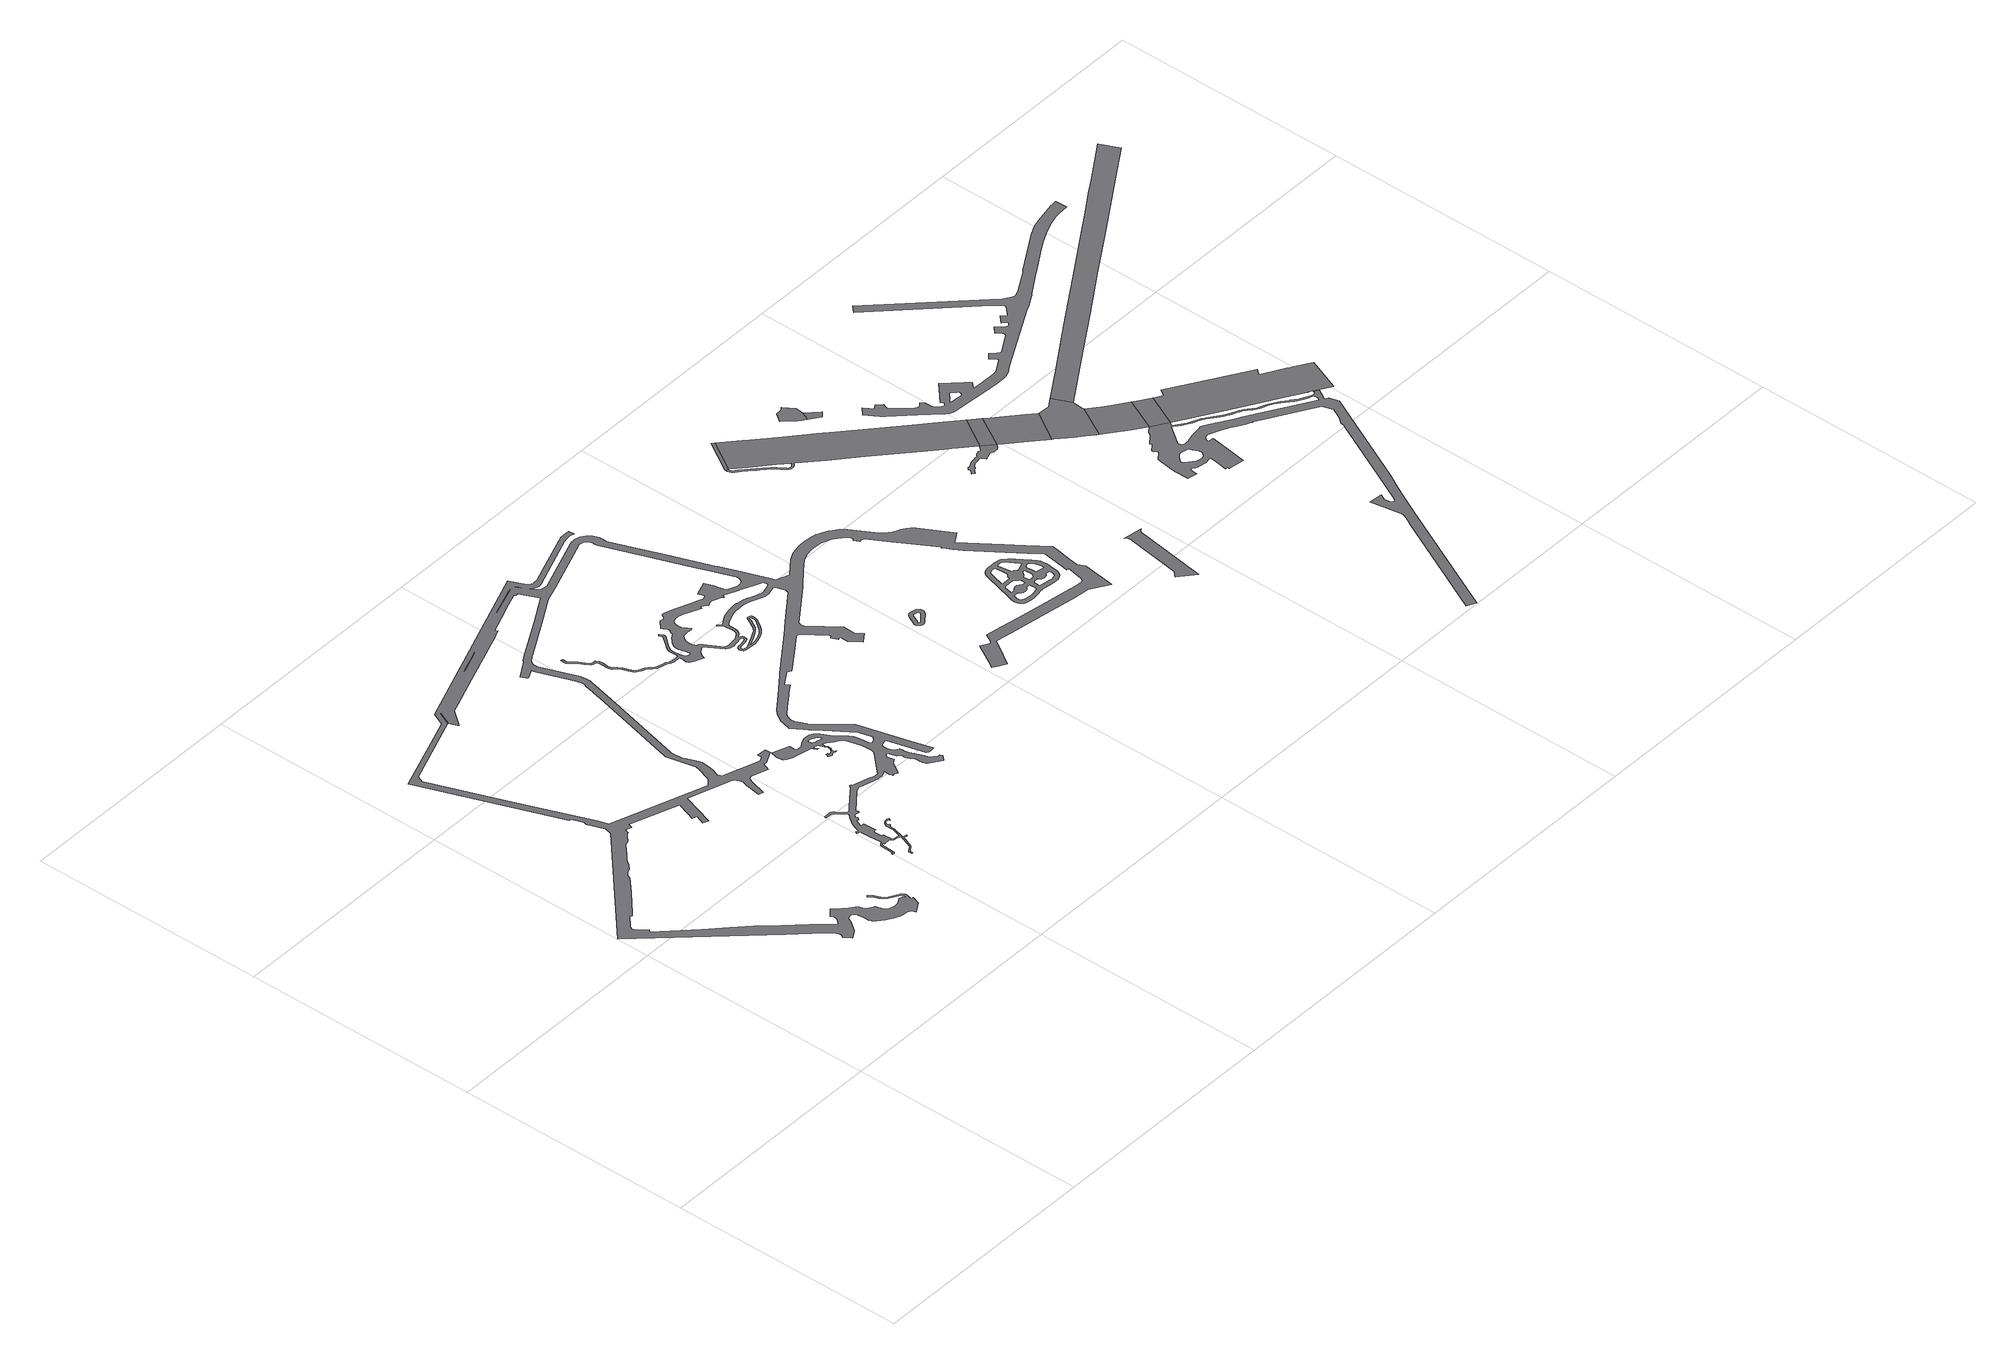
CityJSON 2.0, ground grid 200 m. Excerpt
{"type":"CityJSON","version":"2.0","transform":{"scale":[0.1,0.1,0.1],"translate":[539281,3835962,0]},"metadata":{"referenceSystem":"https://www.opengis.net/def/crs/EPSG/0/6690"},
"CityObjects":{
"road1":{"type":"Road","attributes":{"RoadStructureAttribute.sectionType":"1"},"geometry":[{"type":"MultiSurface","lod":"1","boundaries":[[[0,1,2,3,4,5,6,7,8,9,10,11,12,13,14,15,16,17,18,19,20,21,22,23,24,25,26,27,28,29,30,31,32,33,34,35,36,37,38,39,40,41,42,43,44,45,46,47,48,49,50,51,52,53,54,55,56,57,58,59,60,61,62,63,64,65,66,67,68,69,70,71,72,73,74,75,76,77,78,79,80,81,82,83,84,85,86,87,88,89,90,91,92,93,94,95,96,97,98,99,100,101,102,103,104,105,106,107,108,109,110,111,112,113,114,115,116,117,118,119,120,121,122,123,124,125,126,127,128,129,130,131,132,133,134,135,136,137,138,139,140,141,142,143,144,145,146,147,148,149,150,151,152,153,154,155,156,157,158,159,160,161,162,163,164,165,166,167,168,169,170,171,172,173,174,175,176,177,178,179,180,181,182,183,184,185,186,187,188,189,190,191,192,193,194,195,196,197,198,199,200,201,202,203,204,205,206,207,208,209,210,211,212,213,214,215,216,217,218,219,220,221,222,223,224,225,226,227,228,229,230,231,232,233,234,235,236,237,238,239,240,241,242,243,244,245,246,247,248,249,250,251,252,253,254,255,256,257,258,259,260,261,262,263,264,265,266,267,268,269,270,271,272,273,274,275,276,277,278,279,280,281,282,283,284,285,286,287,288,289,290,291,292,293,294,295,296,297,298,299,300,301,302,303,304,305,306,307,308,309,310,311,312,313,314,315,316,317,318,319,320,321,322,323,324,325,326,327,328,329,330,331,332,333,334,335,336,337,338,339,340,341,342,343,344,345,346,347,348,349,350,351,352,353,354,355,356,357,358,359,360,361,362,363,364,365,366,367,368,369,370,371,372,373,374,375,376,377,378,379,380,381,382,383,384,385,386,387,388,389,390,391,392,393,394,395,396,397,398,399,400,401,402,403,404,405,406,407,408,409,410,411,412,413,414,415,416,417,418,419,420,421,422,423,424,425,426,427,428,429,430,431,432,433,434,435,436,437,438,439,440,441,442,443,444,445,446,447,448,449,450,451,452,453,454,455,456,457,458,459,460,461,462,463,464,465,466,467,468,469,470,471,472,473,474,475,476,477,478,479,480,481,482,483,484,485,486,487,488,489,490,491,492,493,494,495,496,497,498,499,500,501,502,503,504,505,506,507,508,509,510,511,512,513,514,515,516,517,518,519,520,521,522,523,524,525,526,527,528,529,530,531,532,533,534,535,536,537,538,539,540,541,542,543,544,545,546,547,548,549,550,551,552,553,554,555,556,557,558,559,560,561,562,563,564,565,566,567,568,569,570,571,572,573,574,575,576,577,578,579,580,581,582,583,584,585,586,587,588,589,590,591,592,593,594,595,596,597,598,599,600,601,602,603,604,605,606,607,608,609,610,611,612,613,614,615,616,617,618,619,620,621,622,623,624,625,626,627,628,629,630,631,632,633,634,635,636,637,638,639,640,641,642,643,644,645,646,647,648,649,650,651,652,653,654,655,656,657,658,659,660,661,662,663,664,665,666,667,668,669,670,671,672,673,674,675,676,677,678,679,680,681,682,683,684,685,686,687,688,689,690,691,692,693,694,695,696,697,698,699,700,701,702,703,704,705,706,707,708,709,710,711,712,713,714,715,716,717,718,719,720,721,722,723,724,725,726,727,728,729,730,731,732,733,734,735,736,737,738,739,740,741,742,743,744,745,746,747,748,749,750,751,752,753,754,755,756,757,758,759,760,761,762,763,764,765,766,767,768,769,770,771,772,773,774,775,776,777,778,779,780,781,782,783,784,785,786,787,788,789,790,791,792,793,794,795,796,797,798,799,800,801,802,803,804,805,806,807,808,809,810,811,812,813,814,815,816,817,818,819,820,821,822,823,824,825,826,827,828,829,830,831,832,833,834,835,836,837,838,839,840,841,842,843,844,845,846,847,848,849,850,851,852,853,854,855,856,857,858,859,860,861,862,863,864,865,866,867,868,869,870,871,872,873,874,875,876,877,878,879,880,881,882,883,884,885,886,887,888,889,890,891,892,893,894,895,896,897,898,899,900,901,902,903,904,905,906,907,908,909,910,911,912,913,914,915,916,917,918,919,920,921,922,923,924,925,926,927,928,929,930,931,932,933,934,935,936,937,938,939,940,941,942,943,944,945,946,947,948,949,950,951,952,953,954,955,956,957,958,959,960,961,962,963,964,965,966,967,968,969,970,971,972,973,974,975,976,977,978,979,980,981,982,983,984,985,986,987,988,989,990,991,992,993,994,995,996,997,998,999,1000,1001,1002,1003,1004,1005,1006,1007,1008,1009,1010,1011,1012,1013,1014,1015,1016,1017],[1018,1019,1017],[1020,1021,1022,1023],[1024,1025,1026,1027,1028,1029],[1030,1031,1032,1033,1034,1035,1036,1037],[1038,1039,1040,1041,1042,1043,1044,1045,1046,1047,1048,1049,1050,1051,1052,1053],[1054,1055,1056,1057,1058,1059,1060,1061,1062,1063,1064,1065,1066,1067,1068,1069,1070,1071,1072,1073,1074,1075,1076,1077,1078,1079,1080,1081,1082],[1083,1084,1085,1086,1087,1088,1089,1090,1091,1092,1093,1094,1095,1096,1097,1098,1099,1100,1101,1102,1103,1104,1105,1106,1107,1108,1109,1110,1111,1112,1113,1114,1115,1116,1117,1118,1119,1120,1121,1122,1123,1124,1125,1126,1127,1128,1129,1130,1131,1132,1133,1134,1135,1136,1137,1138,1139,1140,1141,1142,1143,1144,1145,1146,1147,1148,1149,1150,1151,1152,1153,1154,1155,1156,1157,1158,1159,1160,1161],[1162,1163,1164,1165,1166,1167,1168,1169,1170,1171,1172,1173,1174,1175,1176,1177,1178,1179,1180,1181,1182,1183,1184,1185,1186,1187,1188,1189,1190,1191,1192,1193,1194,1195,1196,1197,1198,1199,1200,1201,1202,1203,1204,1205,1206,1207,1208,1209,1210,1211,1212,1213]]]}]},
"road2":{"type":"Road","geometry":[{"type":"MultiSurface","lod":"1","boundaries":[[[1214,1215,1216,1217,1218,1219,1220,1221,1222,1223,1224,1225,1226,1227,1228,1229,1230,1231,1232,1233,1234,1235,1236,1237,1238,1239,1240,1241,1242,1243,1244,1245,1246,1247,1248,1249,1250,1251,1252,1253],[1254,1255,1256,1257,1258,1259,1260,1261,1262,1263,1264,1265,1266,1267,1268,1269,1270,1271,1272,1273,1274,1275,1276,1277,1278,1279,1280,1281,1282,1283,1284,1285,1286,1287,1288,1289,1290,1291,1292]]]}]},
"road3":{"type":"Road","geometry":[{"type":"MultiSurface","lod":"1","boundaries":[[[1293,1294,1295,1296,1297,1298,1299,1300,1301,1302,1303,1304,1305,1306,1307,1308,1309,1310,1311,1312,1313,1314,1315,1316,1317,1318,1319,1320,1321,1322,1323,1324,1325,1326,1327,1328,1329,1330,1331,1332,1333,1334,1335,1336,1337,1338,1339,1340,1341,1342,1343,1344,1345,1346,1347,1348,1349,1350,1351],[1352,1353,1354,1355,1356,1357,1358,1359,1360,1361,1362,1363,1364,1365,1366,1367,1368,1369,1370,1371,1372,1373,1374,1375],[1376,1377,1378,1379,1380,1381,1382,1383,1384,1385,1386,1387,1388,1389,1390,1391,1392,1393],[1394,1395,1396,1397,1398,1399,1400,1401,1402,1403,1404,1405,1406,1407,1408,1409,1410,1411,1412,1413,1414,1415,1416,1417,1418,1419,1420,1421,1422,1423,1424,1425,1426],[1427,1428,1429,1430,1431,1432,1433,1434,1435,1436,1437,1438,1439,1440,1441,1442,1443,1444,1445,1446,1447,1448,1449,1450,1451,1452,1453,1454,1455,1456,1457,1458,1459,1460],[1461,1462,1463,1464,1465,1466,1467,1468,1469,1470,1471,1472,1473,1474,1475,1476,1477,1478,1479,1480,1481,1482,1483,1484,1485,1486,1487,1488,1489,1490,1491,1492,1493,1494,1495,1496],[1497,1498,1499,1500,1501,1502,1503,1504,1505,1506,1507,1508,1509,1510,1511,1512,1513,1514,1515,1516,1517,1518,1519,1520,1521,1522],[1523,1524,1525,1526,1527,1528,1529,1530,1531,1532,1533,1534,1535,1536,1537,1538,1539,1540,1541,1542,1543,1544,1545]]]}]},
"road4":{"type":"Road","geometry":[{"type":"MultiSurface","lod":"1","boundaries":[[[1546,1547,1548,1549,1550]]]}]},
"road5":{"type":"Road","attributes":{"RoadStructureAttribute.sectionType":"1"},"geometry":[{"type":"MultiSurface","lod":"1","boundaries":[[[1551,1552,1553,1554,1555,1556,1557,1558,1559,1560,1561,1562,1563,1564,1565,1566,1567,1568,1569,1570]]]}]},
"road6":{"type":"Road","attributes":{"RoadStructureAttribute.sectionType":"1"},"geometry":[{"type":"MultiSurface","lod":"1","boundaries":[[[1548,1571,1572,1573,1574,1575,1576,1577,1578,1579,1580,1581,1582,1583,1584,1585,1586,1587,1588,1589,1590,1591,1592,1593,1594,1595,1596,1597,1598,1599,1600,1601,1602,1603,1604,1605,1606,1607,1608,1609,1610,1611,1612,1613,1614,1615,1616,1617,1550,1549],[1618,1619,1620,1621,1622,1623,1624,1625,1626,1627,1628,1629,1630,1631,1632,1633,1634,1635,1636,1637,1638,1639,1640,1641,1642,1643,1644,1645,1646,1647,1648,1549]]]}]},
"road7":{"type":"Road","geometry":[{"type":"MultiSurface","lod":"1","boundaries":[[[1649,1650,1651,1652,1653,1654,1655,1656,1657]]]}]},
"road8":{"type":"Road","attributes":{"RoadStructureAttribute.sectionType":"1"},"geometry":[{"type":"MultiSurface","lod":"1","boundaries":[[[1658,1659,1656,1655]]]}]},
"road9":{"type":"Road","geometry":[{"type":"MultiSurface","lod":"1","boundaries":[[[1607,1660,1661,1662,1663,1664,1665,1666,1667,1668,1669,1670,1671,1672,1673,1674,1675,1676,1677,1678,1679,1680,1681,1682,1683,1684,1685,1686,1687,1688,1689,1690,1691,1692,1693,1694,1695,1696,1697,1698,1699,1700,1701,1702,1703,1704,1705,1706,1707,1708,1709,1710,1711,1712,1713,1714,1715,1716,1717,1718,1719,1720,1721,1722,1723,1724,1725]]]}]},
"road10":{"type":"Road","geometry":[{"type":"MultiSurface","lod":"1","boundaries":[[[1608,1607,1725,1726]]]}]},
"road11":{"type":"Road","attributes":{"RoadStructureAttribute.sectionType":"1"},"geometry":[{"type":"MultiSurface","lod":"1","boundaries":[[[1727,1728,1729,1726,1725,1730,1731,1732,1733]]]}]},
"road12":{"type":"Road","geometry":[{"type":"MultiSurface","lod":"1","boundaries":[[[1734,1735,1736,1733,1732,1737,1738,1739,1740,1741,1742,1743,1744]]]}]},
"road13":{"type":"Road","attributes":{"RoadStructureAttribute.sectionType":"1"},"geometry":[{"type":"MultiSurface","lod":"1","boundaries":[[[1745,1746,1747,1748,1749,1750,1751,1752,1753,1754,1755,1756,1757,1758,1759,1760,1761,1762,1763,1764,1765,1766,1767,1768,1769,1770,1771,1772,1773,1774,1775,1776,1777,1778,1779,1780,1781,1782,1783,1784,1785,1786,1787,1788,1789,1790,1791,1792,1793,1794,1795,1796,1797,1798,1799,1800,1801,1802,1803,1804,1805,1806,1807,1808,1809,1810,1811,1812,1813,1814,1815,1816,1817,1818,1819,1820,1821,1822,1823,1824,1825,1826,1827,1828,1829,1830,1831,1832,1833,1834,1835,1836,1837,1838,1839,1840,1841,1842,1843,1844,1845,1846,1847,1848,1849,1850,1851,1852,1853,1854,1855,1856,1857,1858,1859,1860,1861,1862,1863,1864,1865,1866,1867,1868,1869,1870,1871,1872,1873,1874,1875,1876,1877,1878,1879,1880,1881,1882,1883,1884,1885,1886,1887,1888,1889,1890,1891,1892,1893,1894,1895,1896,1897,1898,1899,1900,1901,1902,1903,1904,1905,1906,1907,1908,1909,1910,1911,1912,1913,1914,1915],[1916,1917,1918,1919,1920,1921,1922,1923,1924,1925,1926,1927,1928,1929,1930,1931,1932,1933,1934,1935,1936,1937,1938,1939,1940,1941,1942,1943,1944,1945,1946,1947,1948,1949,1950,1951,1952,1953,1954,1955,1956,1957,1958,1959,1960,1961,1962,1963,1964,1965,1966,1967,1968,1969],[1970,1971,1972,1973,1974,1975,1976,1977,1978,1979,1980,1981,1982,1983,1984,1985,1986,1987,1988,1989,1990,1991,1992,1993,1994,1995,1996,1997,1998,1999,2000,2001,2002,2003,2004,2005,2006,2007,2008,2009,2010,2011,2012,2013,2014,2015,2016,2017,2018,2019,2020,2021,2022,2023,2024,2025,2026,2027,2028,2029,2030,2031,2032,2033,2034,2035,2036]]]}]},
"road14":{"type":"Road","geometry":[{"type":"MultiSurface","lod":"1","boundaries":[[[2037,2038,2039,2040,2041,1742,1741,2042,2043,2044,1745,2045]]]}]},
"road15":{"type":"Road","geometry":[{"type":"MultiSurface","lod":"1","boundaries":[[[2046,2045,1745,1915,2047]]]}]},
"road16":{"type":"Road","attributes":{"RoadStructureAttribute.sectionType":"1"},"geometry":[{"type":"MultiSurface","lod":"1","boundaries":[[[2048,2049,2050,2051,2052,2053,2054,2055,2056,2047,1915,2057,2058,2059,2060,2061,2062,2063,2064,2065,2066,2067,2068]]]}]},
"road17":{"type":"Road","attributes":{"RoadStructureAttribute.sectionType":"1"},"geometry":[{"type":"MultiSurface","lod":"1","boundaries":[[[2069,2070,2071,2072,2073,2074,2075,2076,2077,2078,2079,2080,2081,2082,2083,2084,2085,2086,2087,2088,2089,2090,2091,2092,2093,2094,2095,2096,2097,2098,2099,2100,2101,2102,2103,2104,2105,2106,2107,2108,2109,2110,2111,2112,2113,2114,2115,2116,2117,2118,2119,2120,2121,2122,2123,2124,2125,2126,2127,2128,2129,2130,2131,2132,2133,2134,2135,2136,2137,2138,2139,2140,2141,2142,2143,2144,2145,2146,2147,2148,2149,2150,2151,2152,2153,2154,2155,2156,2157,2158,2159,2160,2161,2162,2163,2164,2165,2166,2167,2168,2169,2170,2171,2172,2173,2174,2175,2176,2177,2178,2179,2180,2181,2182,2183,2184,2185,2186,2187,2188,2189,2190,2191,2192,2193,2194,2195,2196,2197,2198,2199,2200,2201,2202],[2203,2204,2205,2206,2207,2208,2209,2210,2211,2212,2213,2214,2215,2216,2217,2218,2219]]]}]},
"road18":{"type":"Road","attributes":{"RoadStructureAttribute.sectionType":"1"},"geometry":[{"type":"MultiSurface","lod":"1","boundaries":[[[2220,2221,2222,2223,2224,2225,2226,2227,2228,1734,1744,2229,2230,2231,2232,2233,2234]]]}]}
},
"vertices":[
[2598,5277,0],[2608,5270,0],[2617,5264,0],[2628,5260,0],[2640,5256,0],[2650,5254,0],[2662,5255,0],[2682,5261,0],[2874,5333,0],[3147,5437,0],[3176,5446,0],[3194,5448,0],[3222,5449,0],[3259,5441,0],[3256,5487,0],[3226,5491,0],[3190,5490,0],[3167,5487,0],[3133,5476,0],[2859,5372,0],[2696,5311,0],[2666,5307,0],[2651,5307,0],[2637,5311,0],[2627,5317,0],[2616,5326,0],[2608,5338,0],[2552,5467,0],[1074,4902,0],[1026,4796,0],[966,4774,0],[816,4717,0],[362,4545,0],[794,3404,0],[815,3398,0],[848,3306,0],[839,3282,0],[889,3142,0],[876,3084,0],[7,2285,0],[822,1402,0],[950,1262,0],[1051,1152,0],[1059,1144,0],[1070,1126,0],[1075,1106,0],[1072,1085,0],[1062,1067,0],[1104,1005,0],[1164,1044,0],[1173,1053,0],[1177,1059,0],[1179,1062,0],[1227,1125,0],[1233,1135,0],[1245,1163,0],[1255,1174,0],[1279,1181,0],[1291,1179,0],[1311,1164,0],[1322,1143,0],[1327,1092,0],[1331,1043,0],[1332,1042,0],[1339,1022,0],[1356,997,0],[1406,958,0],[1466,924,0],[1512,902,0],[1537,897,0],[1577,896,0],[1607,878,0],[1616,845,0],[1702,901,0],[1729,968,0],[1722,969,0],[1711,973,0],[1709,979,0],[1717,999,0],[1720,1025,0],[1721,1028,0],[1716,1038,0],[1711,1047,0],[1704,1055,0],[1695,1062,0],[1693,1063,0],[1673,1075,0],[1606,1112,0],[1577,1150,0],[1555,1203,0],[1534,1233,0],[1521,1224,0],[1543,1193,0],[1562,1147,0],[1599,1098,0],[1688,1049,0],[1694,1044,0],[1697,1041,0],[1699,1038,0],[1701,1030,0],[1701,1027,0],[1698,1005,0],[1685,1029,0],[1655,1038,0],[1620,1017,0],[1605,1009,0],[1572,1004,0],[1524,1017,0],[1505,1032,0],[1494,1048,0],[1482,1088,0],[1475,1111,0],[1452,1123,0],[1418,1145,0],[1416,1147,0],[1406,1160,0],[1393,1195,0],[1379,1213,0],[1340,1240,0],[1305,1276,0],[1247,1340,0],[1181,1284,0],[1196,1266,0],[1195,1228,0],[1156,1186,0],[1020,1334,0],[948,1412,0],[885,1481,0],[749,1629,0],[624,1751,0],[480,1892,0],[217,2162,0],[231,2177,0],[199,2213,0],[183,2230,0],[174,2239,0],[168,2246,0],[164,2254,0],[162,2262,0],[161,2271,0],[161,2280,0],[163,2288,0],[166,2296,0],[171,2304,0],[177,2310,0],[259,2386,0],[272,2372,0],[404,2489,0],[434,2518,0],[465,2546,0],[584,2658,0],[596,2685,0],[623,2711,0],[652,2720,0],[696,2761,0],[708,2788,0],[741,2819,0],[771,2845,0],[800,2873,0],[852,2921,0],[881,2930,0],[933,2978,0],[947,2991,0],[959,2989,0],[972,3029,0],[1023,3012,0],[1035,3048,0],[1437,2912,0],[1402,2808,0],[1382,2745,0],[1418,2731,0],[1390,2654,0],[1434,2638,0],[1527,2918,0],[1886,2799,0],[1904,2793,0],[1919,2758,0],[1927,2729,0],[1913,2684,0],[1891,2554,0],[1930,2545,0],[1965,2669,0],[1979,2714,0],[2009,2730,0],[2149,2684,0],[2176,2747,0],[2195,2741,0],[2301,2795,0],[2301,2810,0],[2301,2839,0],[2238,2844,0],[2226,2845,0],[2225,2810,0],[2182,2786,0],[1881,2886,0],[1865,2921,0],[1886,2983,0],[1895,3031,0],[1902,3064,0],[1902,3094,0],[1900,3109,0],[1897,3122,0],[1861,3216,0],[1847,3239,0],[1841,3323,0],[1842,3338,0],[1926,3672,0],[2020,4052,0],[2075,4274,0],[2080,4293,0],[2080,4329,0],[2077,4360,0],[2074,4381,0],[1960,4678,0],[1955,4691,0],[1955,4707,0],[1958,4726,0],[1968,4748,0],[1976,4758,0],[2003,4778,0],[2345,4971,0],[2581,5110,0],[2712,5156,0],[3182,5333,0],[3186,5335,0],[3200,5335,0],[3226,5328,0],[3250,5310,0],[3263,5289,0],[3268,5272,0],[3268,5249,0],[3269,5225,0],[3323,5085,0],[3417,4837,0],[3422,4825,0],[3527,4547,0],[3583,4399,0],[3587,4387,0],[3644,4240,0],[3644,4232,0],[3644,4228,0],[3642,4215,0],[3636,4200,0],[3620,4181,0],[3597,4171,0],[3574,4171,0],[3506,4198,0],[3479,4216,0],[3471,4251,0],[3468,4280,0],[3466,4288,0],[3462,4313,0],[3436,4376,0],[3316,4332,0],[3334,4285,0],[3328,4273,0],[3315,4269,0],[3302,4269,0],[3276,4274,0],[3254,4283,0],[3216,4298,0],[3084,4352,0],[2996,4378,0],[2989,4378,0],[2977,4375,0],[2967,4360,0],[2961,4348,0],[2950,4340,0],[2941,4338,0],[2914,4340,0],[2852,4286,0],[2863,4267,0],[2876,4251,0],[2880,4239,0],[2877,4224,0],[2866,4205,0],[2863,4190,0],[2860,4180,0],[2825,4157,0],[2798,4133,0],[2784,4119,0],[2765,4090,0],[2757,4066,0],[2757,4036,0],[2770,3994,0],[2778,3951,0],[2775,3940,0],[2769,3937,0],[2742,3942,0],[2729,3961,0],[2719,3995,0],[2713,4038,0],[2713,4069,0],[2718,4085,0],[2740,4118,0],[2758,4140,0],[2807,4200,0],[2812,4224,0],[2795,4254,0],[2780,4245,0],[2793,4221,0],[2790,4208,0],[2738,4144,0],[2725,4128,0],[2701,4093,0],[2695,4072,0],[2695,4037,0],[2701,3992,0],[2671,3988,0],[2634,3988,0],[2611,3996,0],[2587,4013,0],[2556,4019,0],[2504,4036,0],[2482,4049,0],[2464,4071,0],[2443,4087,0],[2410,4099,0],[2382,4119,0],[2370,4133,0],[2356,4165,0],[2341,4207,0],[2330,4224,0],[2320,4242,0],[2296,4268,0],[2288,4285,0],[2285,4302,0],[2288,4322,0],[2290,4344,0],[2291,4363,0],[2288,4386,0],[2273,4408,0],[2240,4412,0],[2232,4416,0],[2207,4453,0],[2184,4498,0],[2162,4528,0],[2138,4552,0],[2135,4556,0],[2134,4566,0],[2136,4600,0],[2118,4600,0],[2116,4567,0],[2117,4549,0],[2124,4540,0],[2148,4517,0],[2169,4488,0],[2192,4444,0],[2220,4402,0],[2235,4395,0],[2263,4391,0],[2271,4379,0],[2273,4362,0],[2272,4345,0],[2270,4324,0],[2267,4301,0],[2271,4280,0],[2281,4258,0],[2305,4231,0],[2307,4229,0],[2324,4199,0],[2339,4158,0],[2354,4124,0],[2370,4105,0],[2401,4083,0],[2435,4071,0],[2451,4058,0],[2470,4035,0],[2497,4019,0],[2551,4002,0],[2580,3996,0],[2602,3980,0],[2631,3970,0],[2671,3970,0],[2691,3970,0],[2695,3940,0],[2693,3934,0],[2691,3932,0],[2685,3919,0],[2683,3905,0],[2694,3884,0],[2723,3866,0],[2804,3835,0],[2806,3844,0],[2811,3863,0],[2821,3880,0],[2838,3899,0],[2862,3914,0],[2884,3921,0],[2891,3920,0],[2976,3782,0],[2995,3771,0],[3009,3763,0],[3025,3760,0],[3044,3760,0],[3066,3764,0],[3081,3767,0],[3130,3777,0],[3147,3772,0],[3149,3765,0],[3148,3754,0],[3141,3748,0],[3118,3739,0],[3088,3735,0],[3065,3733,0],[3051,3727,0],[3043,3723,0],[3034,3704,0],[3035,3687,0],[3045,3670,0],[3067,3665,0],[3097,3661,0],[3129,3660,0],[3158,3660,0],[3187,3664,0],[3216,3673,0],[3222,3675,0],[3246,3685,0],[3250,3687,0],[3273,3700,0],[3277,3703,0],[3279,3704,0],[3292,3713,0],[3309,3728,0],[3341,3771,0],[3373,3820,0],[3382,3845,0],[3381,3859,0],[3380,3877,0],[3374,3882,0],[3364,3890,0],[3341,3888,0],[3331,3871,0],[3322,3846,0],[3300,3811,0],[3282,3781,0],[3262,3762,0],[3243,3751,0],[3234,3746,0],[3192,3723,0],[3092,3679,0],[3070,3683,0],[3056,3686,0],[3053,3693,0],[3052,3700,0],[3056,3709,0],[3069,3715,0],[3090,3717,0],[3123,3721,0],[3151,3733,0],[3162,3742,0],[3166,3752,0],[3167,3767,0],[3164,3778,0],[3157,3788,0],[3142,3793,0],[3138,3799,0],[3143,3805,0],[3157,3812,0],[3176,3829,0],[3188,3847,0],[3191,3860,0],[3193,3876,0],[3194,3908,0],[3193,3928,0],[3196,3939,0],[3203,3945,0],[3205,3947,0],[3227,3960,0],[3258,3974,0],[3302,3990,0],[3348,3999,0],[3389,4001,0],[3415,4004,0],[3444,4002,0],[3463,3999,0],[3464,3999,0],[3499,3987,0],[3533,3973,0],[3588,3951,0],[3607,3944,0],[3624,3944,0],[3647,3945,0],[3707,3962,0],[3710,3963,0],[3717,3961,0],[3731,3952,0],[3756,3884,0],[3756,3872,0],[3747,3847,0],[3535,3689,0],[3436,3615,0],[3424,3606,0],[3372,3567,0],[3257,3483,0],[3019,3309,0],[2998,3293,0],[2824,3161,0],[2694,3063,0],[2665,3033,0],[2617,2956,0],[2610,2927,0],[2593,2862,0],[2656,2773,0],[2664,2763,0],[2676,2745,0],[2702,2708,0],[2883,2454,0],[2913,2343,0],[2882,2314,0],[2857,2305,0],[2846,2315,0],[2843,2330,0],[2836,2370,0],[2828,2420,0],[2821,2453,0],[2803,2488,0],[2735,2567,0],[2686,2656,0],[2662,2688,0],[2647,2696,0],[2639,2701,0],[2631,2706,0],[2595,2708,0],[2571,2707,0],[2527,2687,0],[2524,2685,0],[2491,2665,0],[2467,2664,0],[2455,2665,0],[2442,2684,0],[2441,2696,0],[2443,2729,0],[2303,2782,0],[2292,2730,0],[2293,2700,0],[2300,2670,0],[2317,2653,0],[2358,2634,0],[2508,2604,0],[2530,2599,0],[2528,2593,0],[2532,2581,0],[2542,2558,0],[2559,2558,0],[2547,2586,0],[2550,2594,0],[2573,2589,0],[2577,2588,0],[2584,2584,0],[2602,2538,0],[2613,2520,0],[2612,2492,0],[2591,2467,0],[2571,2458,0],[2558,2458,0],[2558,2472,0],[2545,2472,0],[2545,2458,0],[2540,2458,0],[2535,2453,0],[2541,2441,0],[2563,2434,0],[2583,2447,0],[2600,2446,0],[2609,2441,0],[2616,2439,0],[2620,2441,0],[2619,2446,0],[2614,2445,0],[2612,2446,0],[2608,2449,0],[2604,2471,0],[2617,2487,0],[2619,2524,0],[2609,2542,0],[2615,2570,0],[2642,2557,0],[2690,2521,0],[2717,2501,0],[2743,2479,0],[2752,2457,0],[2761,2433,0],[2783,2343,0],[2790,2286,0],[2790,2259,0],[2788,2239,0],[2779,2224,0],[2658,2096,0],[2622,2055,0],[2611,2052,0],[2600,2051,0],[2590,2051,0],[2579,2053,0],[2551,2064,0],[2432,2100,0],[2419,2104,0],[2401,2104,0],[2401,2119,0],[2391,2122,0],[2361,2090,0],[2349,2083,0],[2338,2075,0],[2195,1961,0],[2172,1942,0],[2160,1939,0],[2155,1939,0],[2149,1942,0],[2145,1946,0],[2093,2012,0],[2086,2019,0],[2080,2025,0],[2074,2029,0],[2066,2033,0],[2004,2033,0],[2004,2015,0],[2055,2014,0],[2061,2013,0],[2066,2011,0],[2070,2007,0],[2077,1999,0],[2138,1920,0],[2137,1915,0],[2117,1892,0],[2104,1877,0],[2091,1858,0],[2079,1839,0],[2068,1818,0],[2059,1797,0],[2052,1775,0],[2046,1753,0],[2043,1750,0],[2039,1748,0],[2019,1751,0],[2015,1733,0],[2030,1730,0],[2039,1727,0],[2042,1721,0],[2046,1632,0],[2051,1549,0],[2051,1535,0],[2043,1534,0],[2036,1533,0],[2031,1530,0],[2026,1526,0],[2023,1520,0],[2021,1514,0],[2015,1409,0],[2013,1402,0],[2011,1400,0],[2008,1400,0],[2002,1401,0],[1999,1388,0],[2011,1388,0],[2016,1389,0],[2020,1392,0],[2023,1397,0],[2024,1402,0],[2031,1513,0],[2032,1517,0],[2035,1521,0],[2039,1523,0],[2043,1524,0],[2051,1525,0],[2053,1510,0],[2113,1512,0],[2114,1504,0],[2119,1495,0],[2124,1492,0],[2129,1490,0],[2178,1480,0],[2181,1478,0],[2184,1475,0],[2186,1472,0],[2186,1468,0],[2183,1450,0],[2180,1438,0],[2145,1355,0],[2100,1324,0],[2098,1322,0],[2096,1319,0],[2096,1315,0],[2097,1290,0],[2107,1292,0],[2106,1309,0],[2107,1312,0],[2108,1315,0],[2111,1318,0],[2149,1345,0],[2153,1349,0],[2156,1353,0],[2189,1431,0],[2192,1448,0],[2225,1442,0],[2229,1454,0],[2194,1461,0],[2201,1486,0],[2220,1550,0],[2223,1565,0],[2223,1581,0],[2222,1597,0],[2224,1602,0],[2228,1607,0],[2232,1611,0],[2243,1617,0],[2243,1622,0],[2234,1629,0],[2231,1633,0],[2230,1638,0],[2230,1643,0],[2231,1648,0],[2236,1654,0],[2242,1659,0],[2250,1663,0],[2257,1664,0],[2275,1662,0],[2278,1650,0],[2289,1669,0],[2275,1673,0],[2266,1674,0],[2257,1673,0],[2249,1672,0],[2241,1668,0],[2233,1664,0],[2227,1658,0],[2221,1648,0],[2216,1636,0],[2213,1624,0],[2212,1612,0],[2213,1596,0],[2213,1581,0],[2213,1567,0],[2210,1553,0],[2194,1496,0],[2192,1493,0],[2189,1490,0],[2186,1489,0],[2182,1489,0],[2133,1499,0],[2129,1501,0],[2126,1505,0],[2125,1513,0],[2121,1582,0],[2108,1582,0],[2105,1648,0],[2105,1652,0],[2110,1657,0],[2114,1658,0],[2129,1659,0],[2124,1765,0],[2104,1764,0],[2097,1766,0],[2095,1770,0],[2095,1777,0],[2118,1826,0],[2120,1829,0],[2128,1831,0],[2131,1829,0],[2139,1824,0],[2153,1849,0],[2146,1854,0],[2145,1858,0],[2147,1866,0],[2159,1882,0],[2168,1885,0],[2201,1874,0],[2208,1894,0],[2194,1899,0],[2368,2038,0],[2381,2046,0],[2403,2055,0],[2416,2058,0],[2424,2057,0],[2539,2022,0],[2576,2014,0],[2589,2012,0],[2602,2012,0],[2615,2013,0],[2627,2016,0],[2639,2021,0],[2651,2026,0],[2662,2033,0],[2672,2042,0],[2665,2009,0],[2665,1998,0],[2666,1987,0],[2669,1976,0],[2673,1965,0],[2678,1956,0],[2683,1964,0],[2719,1944,0],[2776,2043,0],[2815,2067,0],[2802,2122,0],[2818,2145,0],[2836,2142,0],[2858,2074,0],[2877,2063,0],[2883,2044,0],[2885,2020,0],[2898,1984,0],[2913,1964,0],[2919,1942,0],[2919,1909,0],[2921,1889,0],[2935,1859,0],[2967,1833,0],[3035,1787,0],[3074,1827,0],[3065,1850,0],[3052,1850,0],[2999,1891,0],[2992,1906,0],[2984,1933,0],[2944,2036,0],[2937,2073,0],[2934,2095,0],[2930,2110,0],[2900,2132,0],[2882,2161,0],[2876,2185,0],[2874,2203,0],[2875,2218,0],[2877,2225,0],[2883,2235,0],[2892,2239,0],[2934,2251,0],[2937,2252,0],[2939,2244,0],[3022,1939,0],[3044,1928,0],[3066,1929,0],[3094,1932,0],[3045,2116,0],[2935,2531,0],[2719,2797,0],[2713,2809,0],[2696,2844,0],[2676,2886,0],[2675,2917,0],[2684,2950,0],[2701,2978,0],[2770,3028,0],[2874,3104,0],[2896,3120,0],[2970,3173,0],[2946,3206,0],[2947,3207,0],[3064,3281,0],[3095,3262,0],[3261,3381,0],[3410,3488,0],[3431,3488,0],[3449,3479,0],[3574,3308,0],[3575,3298,0],[3556,3286,0],[3583,3233,0],[3601,3243,0],[3607,3241,0],[3608,3235,0],[3607,3168,0],[3674,3082,0],[3749,3136,0],[3705,3197,0],[3710,3296,0],[3537,3524,0],[3532,3531,0],[3532,3536,0],[3533,3552,0],[3536,3560,0],[3537,3563,0],[3539,3570,0],[3862,3808,0],[4010,3928,0],[4098,3992,0],[4118,4002,0],[4139,4010,0],[4160,4017,0],[4181,4023,0],[4203,4027,0],[4225,4029,0],[4248,4030,0],[4270,4030,0],[4292,4028,0],[4314,4024,0],[4336,4019,0],[4357,4012,0],[4378,4004,0],[4385,4001,0],[4398,3994,0],[4417,3984,0],[4436,3971,0],[4453,3958,0],[4463,3949,0],[4470,3943,0],[4486,3927,0],[4500,3910,0],[4506,3898,0],[4506,3884,0],[4500,3872,0],[4494,3868,0],[4515,3821,0],[4523,3824,0],[4525,3825,0],[4532,3826,0],[4539,3827,0],[4546,3825,0],[4552,3822,0],[4558,3818,0],[4562,3812,0],[4643,3676,0],[4660,3647,0],[4843,3338,0],[4836,3334,0],[4844,3319,0],[4879,3258,0],[4919,3191,0],[5097,2948,0],[5192,2818,0],[5264,2719,0],[5258,2678,0],[5237,2542,0],[5229,2489,0],[5243,2487,0],[5249,2486,0],[5225,2352,0],[5215,2331,0],[5195,2319,0],[5134,2325,0],[5041,2339,0],[4857,2368,0],[4596,2409,0],[4437,2434,0],[4305,2455,0],[4268,2388,0],[4250,2378,0],[4180,2415,0],[4065,2218,0],[4051,2195,0],[4100,2166,0],[4152,2137,0],[4204,2217,0],[4290,2349,0],[4297,2359,0],[4305,2358,0],[4445,2335,0],[4761,2284,0],[4865,2270,0],[5034,2245,0],[5160,2227,0],[5313,2138,0],[5352,2413,0],[5322,2473,0],[5333,2547,0],[5353,2675,0],[5362,2733,0],[5243,2895,0],[5152,3019,0],[4946,3299,0],[5036,3354,0],[4886,3615,0],[4882,3623,0],[4864,3644,0],[4844,3663,0],[4827,3675,0],[4805,3687,0],[4783,3693,0],[4762,3705,0],[4740,3716,0],[4723,3730,0],[4706,3745,0],[4693,3759,0],[4675,3784,0],[4560,3980,0],[4548,3994,0],[4521,4024,0],[4488,4049,0],[4460,4070,0],[4425,4089,0],[4389,4104,0],[4373,4111,0],[4342,4118,0],[4336,4119,0],[4316,4123,0],[4284,4125,0],[4252,4127,0],[4211,4125,0],[4172,4121,0],[4137,4112,0],[4100,4101,0],[4069,4087,0],[4035,4068,0],[3905,3966,0],[3798,4007,0],[3784,4045,0],[3691,4293,0],[3643,4421,0],[3639,4430,0],[3525,4736,0],[3478,4862,0],[3453,4927,0],[3345,5211,0],[3345,5250,0],[3345,5254,0],[3343,5277,0],[3338,5296,0],[3325,5326,0],[3297,5362,0],[3261,5384,0],[3214,5396,0],[3174,5394,0],[3161,5389,0],[2691,5213,0],[2650,5216,0],[2627,5227,0],[2608,5246,0],[2585,5287,0],[2583,5289,0],[2584,5290,0],[2536,5379,0],[2536,5380,0],[2555,5341,0],[2542,5367,0],[1612,5062,0],[1578,5049,0],[1612,5063,0],[1706,5099,0],[1788,5130,0],[1706,5098,0],[2467,5382,0],[2421,5366,0],[2355,5342,0],[2337,5336,0],[2231,5298,0],[2337,5337,0],[2467,5383,0],[2492,5390,0],[2621,2657,0],[2624,2656,0],[2649,2641,0],[2662,2623,0],[2662,2613,0],[2655,2608,0],[2635,2614,0],[2614,2621,0],[2609,2622,0],[2602,2624,0],[2574,2633,0],[2571,2654,0],[2574,2661,0],[2577,2668,0],[2590,2669,0],[2601,2669,0],[3243,3731,0],[3247,3733,0],[3268,3745,0],[3273,3748,0],[3296,3769,0],[3315,3802,0],[3331,3826,0],[3338,3838,0],[3347,3864,0],[3352,3871,0],[3358,3872,0],[3362,3868,0],[3363,3858,0],[3364,3848,0],[3357,3828,0],[3326,3781,0],[3296,3740,0],[3281,3728,0],[3263,3715,0],[3261,3714,0],[3260,3713,0],[3249,3708,0],[3238,3701,0],[3237,3701,0],[3210,3690,0],[3183,3682,0],[3156,3678,0],[3133,3678,0],[3200,3706,0],[3560,4123,0],[3570,4119,0],[3663,4076,0],[3710,4057,0],[3719,4046,0],[3724,4034,0],[3724,4025,0],[3720,4014,0],[3695,4006,0],[3640,3990,0],[3623,3989,0],[3614,3989,0],[3604,3993,0],[3532,4022,0],[3514,4029,0],[3493,4036,0],[3473,4043,0],[3449,4046,0],[3419,4049,0],[3420,4053,0],[3391,4054,0],[3358,4054,0],[3326,4049,0],[3292,4039,0],[3253,4027,0],[3215,4008,0],[3196,3995,0],[3172,3978,0],[3158,3993,0],[3145,4008,0],[3130,3999,0],[3150,3972,0],[3164,3952,0],[3169,3889,0],[3169,3867,0],[3160,3844,0],[3142,3826,0],[3107,3808,0],[3081,3802,0],[3067,3799,0],[3028,3798,0],[2990,3804,0],[2898,3967,0],[2874,3967,0],[2867,3996,0],[2861,3997,0],[2860,4021,0],[2860,4036,0],[2862,4056,0],[2878,4081,0],[2897,4104,0],[2923,4108,0],[2948,4109,0],[2983,4103,0],[2999,4115,0],[2960,4180,0],[2954,4198,0],[2955,4224,0],[2962,4248,0],[2975,4263,0],[3010,4274,0],[3040,4275,0],[3075,4264,0],[3204,4207,0],[3213,4202,0],[3220,4223,0],[3233,4217,0],[3257,4207,0],[3267,4184,0],[3306,4200,0],[3324,4203,0],[3350,4193,0],[3358,4190,0],[3379,4182,0],[3401,4172,0],[3403,4162,0],[3414,4159,0],[3424,4182,0],[3531,4135,0],[2315,5023,0],[1970,4829,0],[1935,4803,0],[1930,4797,0],[1785,4707,0],[1815,4647,0],[1896,4688,0],[1896,4681,0],[1903,4658,0],[2015,4365,0],[2018,4352,0],[2020,4326,0],[2020,4301,0],[2016,4285,0],[1962,4066,0],[1868,3686,0],[1782,3347,0],[1781,3332,0],[1808,3217,0],[1837,3097,0],[1828,3068,0],[1787,2942,0],[1731,2898,0],[946,3162,0],[923,3239,0],[689,3850,0],[616,4036,0],[446,4485,0],[457,4510,0],[470,4538,0],[1062,4764,0],[1109,4876,0],[1110,4875,0],[1063,4763,0],[1095,4683,0],[1197,4815,0],[1278,4846,0],[1541,4947,0],[1579,4961,0],[1656,4991,0],[1731,5020,0],[1878,5076,0],[2018,5129,0],[2033,5135,0],[2080,5155,0],[2071,5178,0],[2203,5229,0],[2322,5274,0],[2455,5325,0],[2462,5308,0],[2488,5318,0],[2556,5164,0],
[4207,3013,0],[4202,3019,0],[4195,3024,0],[4188,3027,0],[4180,3030,0],[4150,3036,0],[4142,3037,0],[4134,3036,0],[4127,3034,0],[4120,3031,0],[4113,3027,0],[4108,3022,0],[4103,3015,0],[4101,3012,0],[4065,2940,0],[4063,2936,0],[4061,2929,0],[4060,2921,0],[4061,2914,0],[4063,2907,0],[4066,2900,0],[4070,2894,0],[4075,2889,0],[4081,2885,0],[4088,2882,0],[4095,2880,0],[4102,2879,0],[4110,2880,0],[4117,2882,0],[4123,2885,0],[4129,2889,0],[4201,2948,0],[4206,2953,0],[4211,2960,0],[4214,2967,0],[4217,2975,0],[4218,2983,0],[4217,2991,0],[4215,2999,0],[4212,3006,0],[4100,2914,0],[4099,2914,0],[4098,2915,0],[4097,2916,0],[4096,2917,0],[4095,2918,0],[4095,2919,0],[4095,2921,0],[4095,2922,0],[4096,2924,0],[4130,2994,0],[4131,2996,0],[4132,2998,0],[4134,2999,0],[4136,3000,0],[4138,3001,0],[4140,3002,0],[4142,3002,0],[4145,3001,0],[4169,2996,0],[4171,2995,0],[4173,2994,0],[4175,2993,0],[4177,2991,0],[4179,2988,0],[4180,2986,0],[4180,2984,0],[4180,2981,0],[4180,2978,0],[4179,2976,0],[4178,2974,0],[4176,2972,0],[4175,2970,0],[4107,2915,0],[4106,2914,0],[4105,2914,0],[4104,2913,0],[4102,2913,0],[4101,2913,0],
[4727,2603,0],[4718,2573,0],[4717,2565,0],[4716,2552,0],[4716,2544,0],[4718,2531,0],[4721,2519,0],[4728,2502,0],[4737,2488,0],[4744,2481,0],[4747,2478,0],[4757,2473,0],[4776,2469,0],[4800,2465,0],[4815,2463,0],[4834,2463,0],[4849,2465,0],[4853,2465,0],[4884,2469,0],[4926,2478,0],[4951,2480,0],[4962,2481,0],[4973,2480,0],[5051,2468,0],[5069,2466,0],[5091,2464,0],[5109,2466,0],[5129,2472,0],[5148,2484,0],[5163,2501,0],[5173,2524,0],[5176,2538,0],[5187,2601,0],[5189,2635,0],[5188,2660,0],[5186,2680,0],[5181,2698,0],[5170,2720,0],[5149,2751,0],[5081,2850,0],[5051,2886,0],[5050,2887,0],[5029,2908,0],[5015,2920,0],[5004,2925,0],[4988,2929,0],[4970,2932,0],[4951,2934,0],[4947,2934,0],[4939,2934,0],[4926,2934,0],[4897,2934,0],[4880,2933,0],[4863,2931,0],[4848,2927,0],[4827,2914,0],[4812,2895,0],[4799,2850,0],[4765,2733,0],[5020,2714,0],[5027,2707,0],[5031,2667,0],[5033,2644,0],[5021,2632,0],[5017,2627,0],[5017,2626,0],[5015,2624,0],[5009,2621,0],[4974,2621,0],[4970,2626,0],[4970,2634,0],[4968,2664,0],[4968,2666,0],[4969,2670,0],[4972,2673,0],[4980,2677,0],[4985,2681,0],[4991,2686,0],[4996,2692,0],[4999,2699,0],[5002,2705,0],[5004,2708,0],[5012,2711,0],[5090,2639,0],[5078,2641,0],[5073,2646,0],[5073,2665,0],[5072,2676,0],[5067,2724,0],[5070,2730,0],[5071,2733,0],[5099,2745,0],[5107,2742,0],[5125,2714,0],[5133,2702,0],[5140,2682,0],[5142,2676,0],[5146,2651,0],[5146,2637,0],[5142,2630,0],[5136,2629,0],[4795,2693,0],[4798,2697,0],[4802,2699,0],[4816,2700,0],[4856,2701,0],[4882,2702,0],[4887,2701,0],[4892,2699,0],[4895,2695,0],[4900,2689,0],[4906,2679,0],[4910,2675,0],[4916,2672,0],[4922,2669,0],[4926,2664,0],[4927,2628,0],[4923,2624,0],[4900,2625,0],[4894,2632,0],[4882,2642,0],[4871,2647,0],[4861,2651,0],[4851,2651,0],[4846,2651,0],[4839,2650,0],[4830,2645,0],[4823,2640,0],[4817,2635,0],[4812,2630,0],[4807,2629,0],[4788,2628,0],[4782,2630,0],[4780,2634,0],[5133,2569,0],[5138,2562,0],[5136,2541,0],[5133,2536,0],[5129,2526,0],[5120,2515,0],[5106,2509,0],[5092,2506,0],[5083,2507,0],[5054,2511,0],[4987,2520,0],[4980,2523,0],[4975,2527,0],[4973,2531,0],[4972,2532,0],[4973,2568,0],[4974,2573,0],[4977,2577,0],[4981,2579,0],[5016,2579,0],[5021,2571,0],[5029,2561,0],[5036,2555,0],[5045,2553,0],[5047,2553,0],[5060,2551,0],[5062,2551,0],[5070,2551,0],[5077,2553,0],[5085,2556,0],[5091,2560,0],[5097,2567,0],[5101,2573,0],[5102,2573,0],[4806,2587,0],[4811,2577,0],[4825,2565,0],[4835,2559,0],[4845,2558,0],[4847,2558,0],[4861,2557,0],[4872,2559,0],[4882,2563,0],[4891,2572,0],[4897,2580,0],[4900,2582,0],[4907,2582,0],[4921,2581,0],[4929,2575,0],[4932,2530,0],[4928,2524,0],[4923,2518,0],[4917,2514,0],[4882,2505,0],[4859,2502,0],[4846,2502,0],[4837,2502,0],[4821,2503,0],[4802,2504,0],[4795,2506,0],[4784,2510,0],[4771,2516,0],[4763,2524,0],[4758,2534,0],[4756,2543,0],[4756,2553,0],[4763,2578,0],[4766,2584,0],[4772,2587,0],[4774,2587,0],[5042,2767,0],[5009,2754,0],[5001,2753,0],[4999,2753,0],[4996,2759,0],[4993,2764,0],[4989,2769,0],[4981,2775,0],[4971,2778,0],[4961,2782,0],[4958,2786,0],[4954,2818,0],[4946,2889,0],[4948,2893,0],[4954,2897,0],[4961,2898,0],[4964,2898,0],[4970,2899,0],[4980,2898,0],[4993,2893,0],[5004,2885,0],[5025,2855,0],[5071,2789,0],[5071,2784,0],[5068,2778,0],[5064,2775,0],[4906,2884,0],[4908,2880,0],[4915,2814,0],[4918,2780,0],[4905,2771,0],[4904,2770,0],[4895,2761,0],[4891,2754,0],[4890,2746,0],[4889,2742,0],[4861,2741,0],[4821,2738,0],[4812,2745,0],[4836,2829,0],[4846,2867,0],[4849,2877,0],[4855,2883,0],[4862,2887,0],[4868,2888,0],[4874,2890,0],[4893,2891,0],[4899,2890,0],[4905,2886,0],
[4663,5343,0],[4505,5082,0],[4503,5069,0],[4523,5066,0],[4681,5327,0],
[5819,1873,0],[5888,2318,0],[5892,2346,0],[5894,2353,0],[5898,2360,0],[5903,2366,0],[5910,2370,0],[5917,2373,0],[5924,2375,0],[5762,2400,0],[5769,2397,0],[5775,2391,0],[5779,2385,0],[5782,2378,0],[5784,2370,0],[5784,2363,0],[5779,2334,0],[5710,1888,0],[5669,1841,0],[5797,1733,0],
[4501,5054,0],[4505,5036,0],[4513,5022,0],[4527,5006,0],[4565,4976,0],[4583,4961,0],[4597,4946,0],[4615,4931,0],[4645,4901,0],[4662,4886,0],[4680,4872,0],[4697,4855,0],[4709,4844,0],[4721,4831,0],[4734,4817,0],[4747,4801,0],[4757,4789,0],[4767,4774,0],[4776,4760,0],[4784,4751,0],[4791,4741,0],[4799,4730,0],[4816,4720,0],[4831,4719,0],[4845,4722,0],[4857,4729,0],[4865,4735,0],[4877,4748,0],[4882,4743,0],[5053,4591,0],[5263,4406,0],[5513,4184,0],[5691,4026,0],[5751,3974,0],[5767,3960,0],[5853,3884,0],[5884,3856,0],[6041,4116,0],[5950,4198,0],[5919,4225,0],[5725,4398,0],[5546,4556,0],[5337,4743,0],[5236,4834,0],[5025,5022,0],[4875,5154,0],[4833,5192,0],[4541,5050,0],[4633,4967,0],[4785,4832,0],[4862,4761,0],[4852,4750,0],[4846,4745,0],[4838,4741,0],[4829,4739,0],[4821,4739,0],[4813,4745,0],[4807,4753,0],[4800,4763,0],[4793,4772,0],[4783,4785,0],[4773,4801,0],[4762,4813,0],[4750,4830,0],[4736,4845,0],[4723,4858,0],[4711,4870,0],[4693,4887,0],[4675,4901,0],[4659,4916,0],[4628,4946,0],[4610,4961,0],[4597,4975,0],[4578,4992,0],[4541,5021,0],[4530,5034,0],[4524,5043,0],[4521,5055,0],
[5294,5222,0],[5271,5200,0],[5218,5199,0],[5166,5125,0],[5254,5034,0],[5277,5013,0],[5312,4989,0],[5345,5059,0],[5351,5133,0],
[5403,4926,0],[5444,4964,0],
[5851,3819,0],[5847,3817,0],[5841,3818,0],[5834,3819,0],[5828,3824,0],[5821,3817,0],[5814,3817,0],[5810,3817,0],[5801,3814,0],[5795,3811,0],[5792,3809,0],[5787,3802,0],[5782,3796,0],[5759,3793,0],[5742,3791,0],[5720,3788,0],[5709,3785,0],[5695,3780,0],[5688,3777,0],[5680,3772,0],[5677,3770,0],[5666,3762,0],[5659,3763,0],[5656,3763,0],[5650,3763,0],[5647,3763,0],[5643,3762,0],[5641,3760,0],[5637,3757,0],[5634,3753,0],[5632,3751,0],[5631,3745,0],[5630,3739,0],[5630,3729,0],[5607,3696,0],[5630,3683,0],[5651,3714,0],[5656,3715,0],[5659,3715,0],[5667,3717,0],[5670,3718,0],[5675,3721,0],[5679,3728,0],[5683,3738,0],[5695,3746,0],[5697,3747,0],[5702,3751,0],[5706,3753,0],[5718,3757,0],[5726,3759,0],[5746,3761,0],[5762,3763,0],[5786,3766,0],[5786,3758,0],[5804,3726,0],[5827,3735,0],[5865,3747,0],[5875,3747,0],[5885,3743,0],[5899,3736,0],[5912,3735,0],[5924,3735,0],[5934,3737,0],[5942,3741,0],[5948,3745,0],[5975,3774,0],
[6127,4040,0],
[6364,3830,0],[6224,3954,0],[6146,4023,0],[6038,3717,0],[6117,3646,0],[6273,3509,0],[6431,3769,0],
[6613,3813,0],[6563,3780,0],[6535,3762,0],[6283,3501,0],[6391,3404,0],[6455,3350,0],[6517,3298,0],[6533,3285,0],[6677,3554,0],[6681,3606,0],[6684,3657,0],
[6830,3067,0],[6782,3032,0],[6760,2999,0],[6757,2995,0],[6684,2942,0],[6691,2932,0],[6693,2929,0],[6693,2925,0],[6691,2921,0],[6689,2919,0],[6679,2911,0],[6643,2885,0],[6639,2881,0],[6637,2876,0],[6638,2870,0],[6640,2864,0],[6657,2842,0],[6658,2838,0],[6658,2834,0],[6657,2831,0],[6654,2828,0],[6595,2785,0],[6572,2637,0],[6569,2619,0],[6567,2607,0],[6571,2483,0],[6584,2481,0],[6647,2470,0],[6655,2530,0],[6657,2534,0],[6660,2537,0],[6664,2539,0],[6668,2538,0],[6672,2536,0],[6682,2528,0],[6693,2521,0],[6705,2515,0],[6717,2511,0],[6730,2508,0],[6740,2506,0],[6770,2502,0],[6783,2500,0],[6796,2501,0],[6809,2503,0],[6822,2506,0],[6834,2511,0],[6838,2512,0],[6842,2511,0],[6846,2508,0],[6848,2505,0],[6848,2500,0],[6839,2440,0],[6824,2347,0],[6845,2343,0],[6844,2332,0],[6889,2324,0],[6976,2311,0],[7026,2633,0],[6976,2640,0],[6977,2643,0],[6977,2648,0],[6980,2657,0],[6983,2665,0],[6989,2672,0],[6995,2679,0],[7003,2684,0],[7011,2688,0],[7020,2690,0],[7029,2690,0],[7038,2689,0],[7047,2686,0],[7125,2651,0],[7212,2612,0],[7216,2610,0],[7218,2607,0],[7218,2603,0],[7295,2562,0],[7338,2539,0],[7346,2534,0],[7349,2540,0],[7799,2273,0],[7804,2270,0],[7830,2182,0],[7788,2096,0],[7747,2042,0],[7743,2016,0],[7731,1990,0],[7479,1474,0],[7344,1202,0],[7342,1199,0],[7340,1197,0],[7337,1195,0],[7334,1193,0],[7331,1192,0],[7327,1191,0],[7324,1192,0],[7321,1192,0],[7317,1194,0],[7315,1195,0],[7312,1198,0],[7310,1200,0],[7308,1203,0],[7307,1207,0],[7295,1257,0],[7321,1307,0],[7210,1316,0],[7256,1078,0],[7257,1068,0],[7257,1057,0],[7256,1047,0],[7253,1037,0],[7249,1028,0],[7224,972,0],[7223,971,0],[7218,962,0],[7212,955,0],[6948,412,0],[6944,402,0],[6920,353,0],[6767,45,0],[6841,9,0],[7326,1003,0],[7406,1166,0],[7461,1272,0],[7518,1377,0],[7533,1402,0],[7929,2214,0],[7905,2294,0],[7876,2312,0],[7887,2331,0],[7929,2404,0],[7893,2423,0],[7882,2407,0],[7871,2402,0],[7859,2403,0],[7849,2407,0],[7809,2422,0],[7771,2441,0],[7760,2448,0],[7733,2468,0],[7709,2488,0],[7705,2491,0],[7652,2531,0],[7610,2559,0],[7609,2560,0],[7565,2584,0],[7520,2602,0],[7491,2615,0],[7464,2632,0],[7440,2653,0],[7435,2658,0],[7416,2672,0],[7403,2682,0],[7383,2692,0],[7367,2700,0],[7337,2713,0],[7293,2736,0],[7288,2738,0],[7272,2747,0],[7253,2762,0],[7216,2790,0],[7166,2824,0],[7140,2841,0],[7121,2850,0],[7074,2870,0],[7040,2887,0],[7004,2909,0],[6983,2925,0],[6954,2948,0],[6945,2958,0],[6962,2983,0],[6800,2698,0],[6805,2696,0],[6812,2693,0],[6818,2689,0],[6821,2686,0],[6826,2679,0],[6833,2667,0],[6839,2650,0],[6843,2641,0],[6846,2635,0],[6851,2623,0],[6854,2614,0],[6855,2606,0],[6854,2602,0],[6853,2595,0],[6851,2590,0],[6845,2579,0],[6838,2571,0],[6834,2567,0],[6828,2562,0],[6820,2559,0],[6815,2557,0],[6804,2555,0],[6791,2555,0],[6783,2556,0],[6778,2558,0],[6768,2561,0],[6760,2565,0],[6756,2567,0],[6754,2569,0],[6744,2576,0],[6734,2584,0],[6724,2592,0],[6714,2601,0],[6699,2613,0],[6688,2623,0],[6685,2626,0],[6683,2628,0],[6681,2634,0],[6680,2636,0],[6680,2640,0],[6681,2645,0],[6682,2648,0],[6685,2653,0],[6691,2661,0],[6705,2675,0],[6719,2690,0],[6723,2694,0],[6730,2699,0],[6733,2701,0],[6739,2703,0],[6748,2705,0],[6752,2706,0],[6789,2700,0],[6845,2754,0],[6841,2755,0],[6835,2759,0],[6832,2763,0],[6829,2766,0],[6826,2773,0],[6823,2781,0],[6823,2786,0],[6824,2790,0],[6827,2800,0],[6930,2944,0],[6936,2942,0],[6945,2936,0],[6973,2913,0],[6996,2897,0],[7033,2874,0],[7068,2856,0],[7114,2837,0],[7133,2828,0],[7158,2811,0],[7207,2778,0],[7244,2750,0],[7264,2735,0],[7285,2723,0],[7306,2712,0],[7330,2700,0],[7357,2688,0],[7377,2679,0],[7395,2670,0],[7407,2660,0],[7425,2647,0],[7430,2642,0],[7455,2620,0],[7484,2602,0],[7514,2588,0],[7559,2570,0],[7602,2547,0],[7643,2518,0],[7694,2477,0],[7697,2475,0],[7722,2454,0],[7750,2434,0],[7763,2426,0],[7802,2406,0],[7843,2391,0],[7852,2381,0],[7856,2369,0],[7855,2356,0],[7855,2353,0],[7853,2351,0],[7840,2333,0],[7339,2632,0],[7328,2638,0],[7289,2661,0],[7090,2779,0],[7081,2784,0],[7071,2787,0],[7061,2788,0],[7051,2787,0],[6990,2779,0],[6951,2771,0],[6932,2767,0],[6904,2759,0],[6883,2753,0],[6873,2751,0],[6860,2751,0],[6854,2752,0],
[6941,3355,0],[6939,3356,0],[6856,3416,0],[6779,3473,0],[6704,3532,0],[6614,3222,0],[6719,3143,0],[6825,3071,0],[6956,3345,0],
[7014,3307,0],[7090,3257,0],
[8012,2708,0],[7989,2722,0],[7967,2736,0],[7817,2824,0],[7783,2845,0],[7817,2890,0],[7197,3266,0],[7163,3214,0],[7097,3253,0],[7087,2907,0],[7191,2846,0],[7356,2748,0],[7440,2698,0],[7603,2600,0],[7641,2578,0],[7835,2462,0],[7858,2448,0],[7859,2450,0],[7907,2422,0],[8027,2350,0],[8137,2632,0],
[7291,4760,0],[7243,4792,0],[7183,4851,0],[6488,5557,0],[6439,5510,0],[7085,4854,0],[7191,4738,0],[7194,4732,0],[7196,4727,0],[7197,4723,0],[7195,4717,0],[7193,4714,0],[7121,4641,0],[7085,4679,0],[7032,4626,0],[7067,4587,0],[7056,4576,0],[7052,4571,0],[7047,4569,0],[7039,4567,0],[7031,4568,0],[7027,4568,0],[7025,4569,0],[7018,4572,0],[6963,4633,0],[6915,4587,0],[6947,4547,0],[6951,4538,0],[6952,4528,0],[6951,4521,0],[6945,4510,0],[6786,4415,0],[6775,4416,0],[6755,4430,0],[6713,4475,0],[6666,4432,0],[6695,4400,0],[6706,4388,0],[6706,4383,0],[6705,4377,0],[6703,4372,0],[6700,4368,0],[6623,4321,0],[6601,4310,0],[6588,4304,0],[6570,4300,0],[6539,4297,0],[6375,4303,0],[6351,4305,0],[6347,4311,0],[6390,4357,0],[6354,4395,0],[6225,4531,0],[6181,4489,0],[6072,4385,0],[6081,4376,0],[6092,4365,0],[6070,4341,0],[6060,4341,0],[6047,4346,0],[6036,4352,0],[6023,4365,0],[6010,4378,0],[6000,4392,0],[5997,4395,0],[5996,4402,0],[5995,4412,0],[5994,4468,0],[5971,4492,0],[5949,4474,0],[5941,4472,0],[5933,4471,0],[5926,4472,0],[5918,4474,0],[5909,4481,0],[5775,4630,0],[5776,4645,0],[5785,4666,0],[5792,4681,0],[5751,4725,0],[5711,4698,0],[5691,4736,0],[5661,4772,0],[5607,4720,0],[5673,4614,0],[5702,4583,0],[5856,4421,0],[5988,4282,0],[5999,4273,0],[6010,4264,0],[6020,4256,0],[6032,4250,0],[6047,4244,0],[6060,4240,0],[6078,4238,0],[6101,4237,0],[6115,4236,0],[6234,4228,0],[6279,4226,0],[6474,4213,0],[6570,4212,0],[6602,4217,0],[6623,4223,0],[6643,4231,0],[6675,4252,0],[6712,4274,0],[7255,4577,0],[7303,4598,0],[7355,4626,0],[7407,4659,0],[7424,4670,0],[7612,4793,0],[7620,4797,0],[7804,4913,0],[7906,4974,0],[8028,5035,0],[8110,5071,0],[8177,5089,0],[8232,5099,0],[8275,5100,0],[8322,5103,0],[8319,5203,0],[8284,5197,0],[8256,5195,0],[8147,5173,0],[8069,5158,0],[8022,5145,0],[7975,5122,0],[7917,5094,0],[7574,4881,0],[7569,4873,0],[7386,4766,0],[7331,4745,0],[7316,4745,0],[6240,4362,0],[6243,4353,0],[6244,4346,0],[6243,4337,0],[6239,4329,0],[6234,4325,0],[6227,4323,0],[6213,4323,0],[6212,4323,0],[6202,4323,0],[6174,4326,0],[6170,4326,0],[6119,4331,0],[6152,4362,0],[6188,4397,0],[6197,4404,0],[6237,4365,0],
[9003,5387,0],[8841,5280,0],[8661,5162,0],[8532,5077,0],[8361,4964,0],[8212,4866,0],[7740,4555,0],[7300,4265,0],[6875,3985,0],[7164,3973,0],[7526,4211,0],[7919,4470,0],[8252,4688,0],[8853,5085,0],[9075,5230,0]
]}
